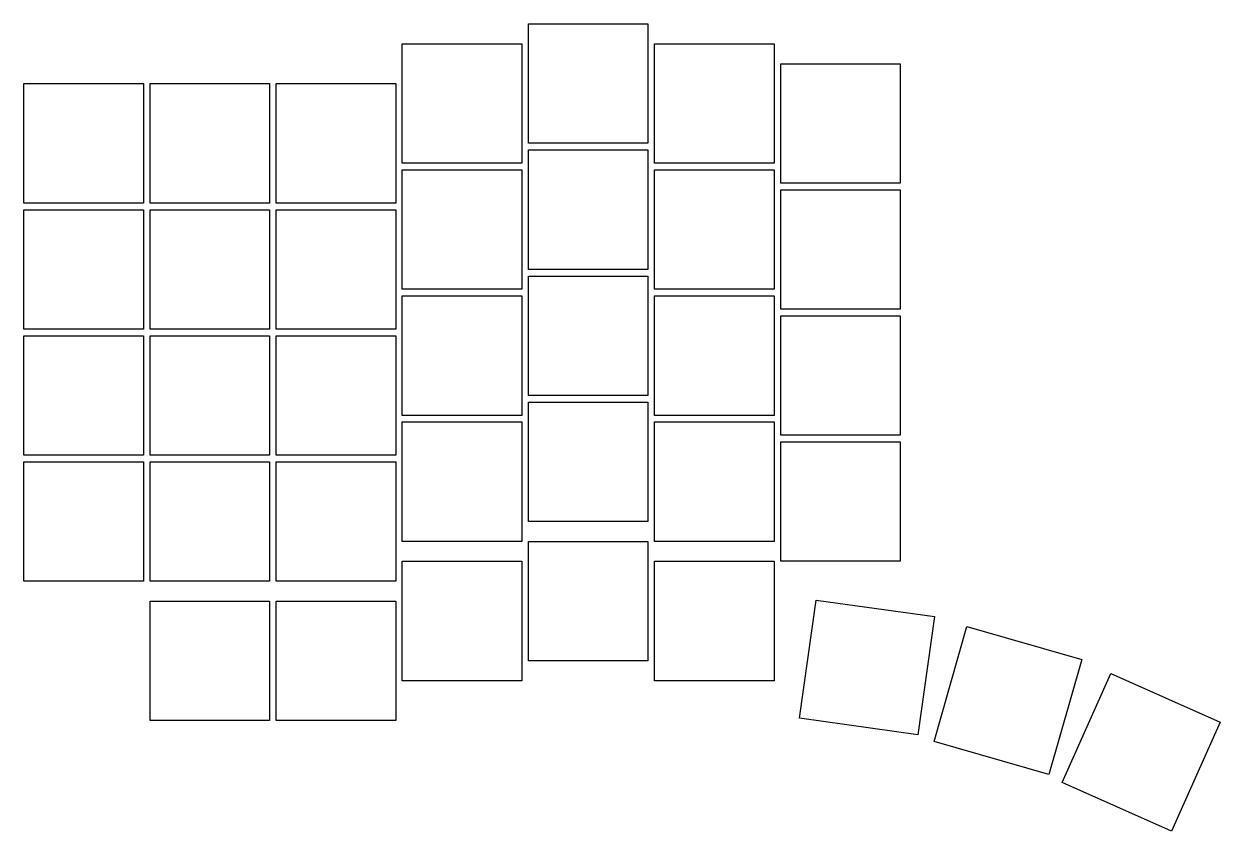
# Model space of a CAD drawing. Header units: millimetres. Extents: x -9 to 171, y -26 to 96.
import ezdxf

# ---------------------------------------------------------------- set-up
doc = ezdxf.new("R2010")
doc.units = ezdxf.units.MM

msp = doc.modelspace()

# ---------------------------------------------------------------- linework, layer by layer
for p, q in [((67, 96), (85, 96)), ((67, 78), (67, 96)), ((85, 96), (85, 78)), ((48, 93), (66, 93)), ((48, 75), (48, 93)), ((66, 93), (66, 75)), ((86, 93), (104, 93)), ((86, 75), (86, 93)), ((104, 93), (104, 75)), ((105, 90), (123, 90)), ((105, 72), (105, 90)), ((123, 90), (123, 72)), ((-9, 87), (9, 87)), ((-9, 69), (-9, 87)), ((9, 87), (9, 69)), ((10, 87), (28, 87)), ((10, 69), (10, 87)), ((28, 87), (28, 69)), ((29, 87), (47, 87)), ((29, 69), (29, 87)), ((47, 87), (47, 69)), ((85, 78), (67, 78)), ((67, 77), (85, 77)), ((67, 59), (67, 77)), ((85, 77), (85, 59)), ((66, 75), (48, 75)), ((48, 74), (66, 74)), ((48, 56), (48, 74)), ((66, 74), (66, 56)), ((104, 75), (86, 75)), ((86, 74), (104, 74)), ((86, 56), (86, 74)), ((104, 74), (104, 56)), ((123, 72), (105, 72)), ((105, 71), (123, 71)), ((105, 53), (105, 71)), ((123, 71), (123, 53)), ((9, 69), (-9, 69)), ((28, 69), (10, 69)), ((47, 69), (29, 69)), ((-9, 68), (9, 68)), ((-9, 50), (-9, 68)), ((9, 68), (9, 50)), ((10, 68), (28, 68)), ((10, 50), (10, 68)), ((28, 68), (28, 50)), ((29, 68), (47, 68)), ((29, 50), (29, 68)), ((47, 68), (47, 50)), ((85, 59), (67, 59)), ((67, 58), (85, 58)), ((67, 40), (67, 58)), ((85, 58), (85, 40)), ((66, 56), (48, 56)), ((104, 56), (86, 56)), ((48, 55), (66, 55)), ((48, 37), (48, 55)), ((66, 55), (66, 37)), ((86, 55), (104, 55)), ((86, 37), (86, 55)), ((104, 55), (104, 37)), ((123, 53), (105, 53)), ((105, 52), (123, 52)), ((105, 34), (105, 52)), ((123, 52), (123, 34)), ((9, 50), (-9, 50)), ((-9, 49), (9, 49)), ((-9, 31), (-9, 49)), ((9, 49), (9, 31)), ((28, 50), (10, 50)), ((10, 49), (28, 49)), ((10, 31), (10, 49)), ((28, 49), (28, 31)), ((47, 50), (29, 50)), ((29, 49), (47, 49)), ((29, 31), (29, 49)), ((47, 49), (47, 31)), ((85, 40), (67, 40)), ((67, 39), (85, 39)), ((67, 21), (67, 39)), ((85, 39), (85, 21)), ((66, 37), (48, 37)), ((104, 37), (86, 37)), ((48, 36), (66, 36)), ((48, 18), (48, 36)), ((66, 36), (66, 18)), ((86, 36), (104, 36)), ((86, 18), (86, 36)), ((104, 36), (104, 18)), ((123, 34), (105, 34)), ((105, 33), (123, 33)), ((105, 15), (105, 33)), ((123, 33), (123, 15)), ((9, 31), (-9, 31)), ((28, 31), (10, 31)), ((47, 31), (29, 31)), ((-9, 30), (9, 30)), ((-9, 12), (-9, 30)), ((9, 30), (9, 12)), ((10, 30), (28, 30)), ((10, 12), (10, 30)), ((28, 30), (28, 12)), ((29, 30), (47, 30)), ((29, 12), (29, 30)), ((47, 30), (47, 12)), ((85, 21), (67, 21)), ((66, 18), (48, 18)), ((67, 18), (85, 18)), ((67, 0), (67, 18)), ((85, 18), (85, 0)), ((104, 18), (86, 18)), ((48, 15), (66, 15)), ((48, -3), (48, 15)), ((66, 15), (66, -3)), ((86, 15), (104, 15)), ((86, -3), (86, 15)), ((104, 15), (104, -3)), ((123, 15), (105, 15)), ((9, 12), (-9, 12)), ((28, 12), (10, 12)), ((47, 12), (29, 12)), ((107.84, -8.66), (110.34, 9.16)), ((110.34, 9.16), (128.16, 6.66)), ((10, 9), (28, 9)), ((10, -9), (10, 9)), ((28, 9), (28, -9)), ((29, 9), (47, 9)), ((29, -9), (29, 9)), ((47, 9), (47, -9)), ((128.16, 6.66), (125.66, -11.16)), ((128.1, -12.15), (133.06, 5.15)), ((133.06, 5.15), (150.37, 0.19)), ((85, 0), (67, 0)), ((150.37, 0.19), (145.41, -17.12)), ((66, -3), (48, -3)), ((104, -3), (86, -3)), ((147.42, -18.34), (154.75, -1.9)), ((154.75, -1.9), (171.19, -9.22)), ((28, -9), (10, -9)), ((47, -9), (29, -9)), ((125.66, -11.16), (107.84, -8.66)), ((171.19, -9.22), (163.87, -25.66)), ((145.41, -17.12), (128.1, -12.15)), ((163.87, -25.66), (147.42, -18.34))]:
    msp.add_line(p, q)

doc.saveas('drawing.dxf')
